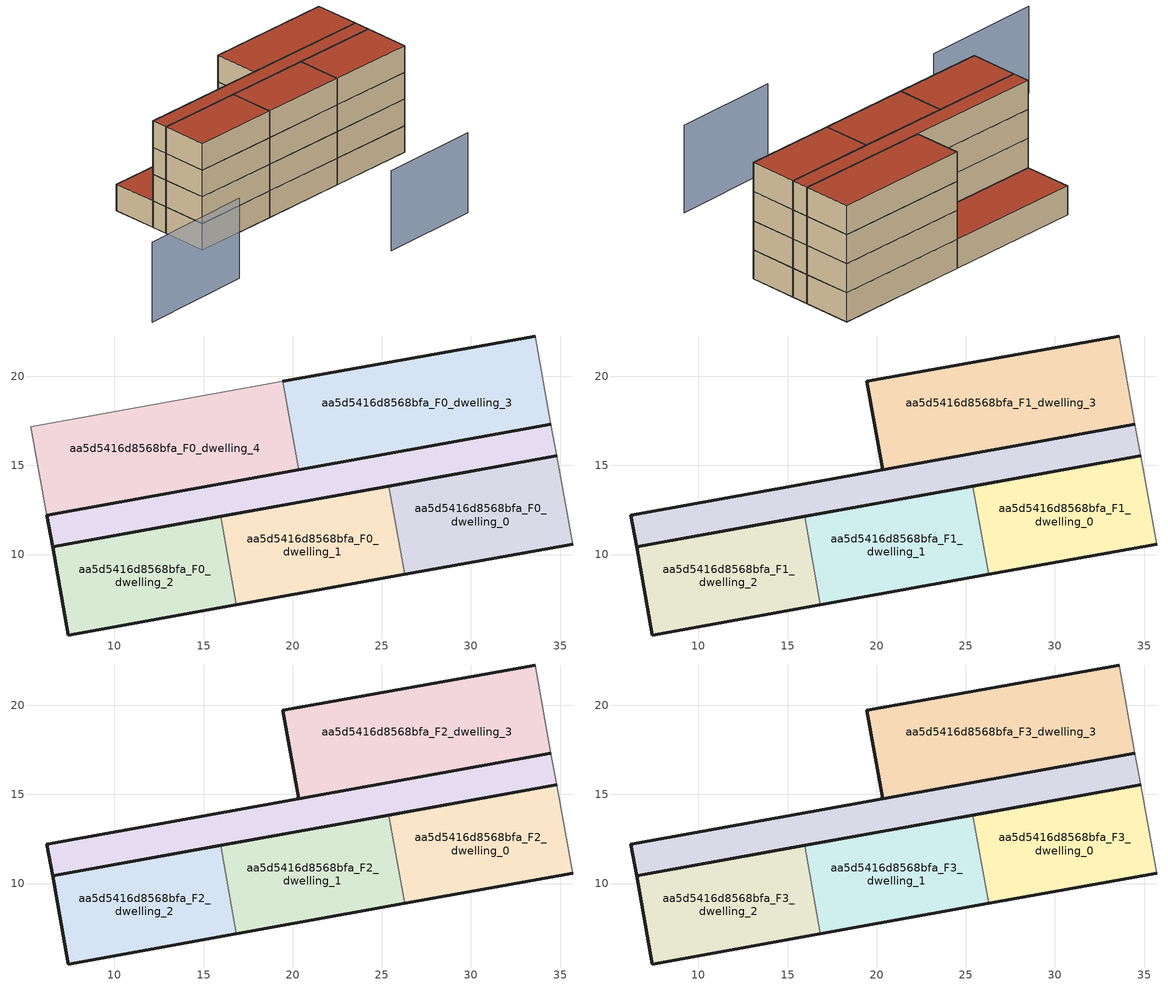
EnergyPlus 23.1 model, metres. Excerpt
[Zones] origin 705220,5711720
aa5d5416d8568bfa_F0_dwelling_0
 floor ground (EU_floor_Construction): 35.7,10.58 34.81,15.54 25.38,13.84 26.27,8.88 z0
 wall outside (EU_wall_Construction): 25.38,13.84 34.81,15.54 / 35.7,10.58 26.27,8.88 z0:3
 wall adiabatic (EU_wall_Construction): 34.81,15.54 35.7,10.58 z0:3
 wall to aa5d5416d8568bfa_F0_dwelling_1 (EU_wall_Construction): 26.27,8.88 25.38,13.84 z0:3
aa5d5416d8568bfa_F0_dwelling_1
 floor ground (EU_floor_Construction): 26.27,8.88 25.38,13.84 15.95,12.14 16.85,7.19 z0
 wall outside (EU_wall_Construction): 15.95,12.14 25.38,13.84 / 26.27,8.88 16.85,7.19 z0:3
 wall to aa5d5416d8568bfa_F0_dwelling_2 (EU_wall_Construction): 16.85,7.19 15.95,12.14 z0:3
aa5d5416d8568bfa_F0_dwelling_2
 floor ground (EU_floor_Construction): 16.85,7.19 15.95,12.14 6.53,10.44 7.42,5.49 z0
 wall outside (EU_wall_Construction): 16.85,7.19 7.42,5.49 6.53,10.44 15.95,12.14 z0:3
aa5d5416d8568bfa_F0_dwelling_3
 floor ground (EU_floor_Construction): 34.49,17.31 33.6,22.26 19.46,19.71 20.35,14.76 z0
 wall outside (EU_wall_Construction): 34.49,17.31 20.35,14.76 / 19.46,19.71 33.6,22.26 z0:3
 wall to aa5d5416d8568bfa_F0_dwelling_4 (EU_wall_Construction): 20.35,14.76 19.46,19.71 z0:3
 wall adiabatic (EU_wall_Construction): 33.6,22.26 34.49,17.31 z0:3
aa5d5416d8568bfa_F0_dwelling_4
 floor ground (EU_floor_Construction): 20.35,14.76 19.46,19.71 5.32,17.16 6.21,12.21 z0
 wall outside (EU_wall_Construction): 20.35,14.76 6.21,12.21 z0:3
 wall adiabatic (EU_wall_Construction): 6.21,12.21 5.32,17.16 19.46,19.71 z0:3
 roof outside (EU_roof_Construction): 19.46,19.71 20.35,14.76 6.21,12.21 5.32,17.16 z3
aa5d5416d8568bfa_F0_circulation
 floor ground (EU_floor_Construction): 34.81,15.54 34.49,17.31 6.21,12.21 6.53,10.44 z0
 wall outside (EU_wall_Construction): 34.81,15.54 6.53,10.44 6.21,12.21 34.49,17.31 z0:3
 wall adiabatic (EU_wall_Construction): 34.49,17.31 34.81,15.54 z0:3
aa5d5416d8568bfa_F1_dwelling_0
 floor to aa5d5416d8568bfa_F0_dwelling_0 (EU_floor_Construction): 35.7,10.58 34.81,15.54 25.38,13.84 26.27,8.88 z3
 wall outside (EU_wall_Construction): 25.38,13.84 34.81,15.54 / 35.7,10.58 26.27,8.88 z3:6
 wall adiabatic (EU_wall_Construction): 34.81,15.54 35.7,10.58 z3:6
 wall to aa5d5416d8568bfa_F1_dwelling_1 (EU_wall_Construction): 26.27,8.88 25.38,13.84 z3:6
aa5d5416d8568bfa_F1_dwelling_1
 floor to aa5d5416d8568bfa_F0_dwelling_1 (EU_floor_Construction): 26.27,8.88 25.38,13.84 15.95,12.14 16.85,7.19 z3
 wall outside (EU_wall_Construction): 15.95,12.14 25.38,13.84 / 26.27,8.88 16.85,7.19 z3:6
 wall to aa5d5416d8568bfa_F1_dwelling_2 (EU_wall_Construction): 16.85,7.19 15.95,12.14 z3:6
aa5d5416d8568bfa_F1_dwelling_2
 floor to aa5d5416d8568bfa_F0_dwelling_2 (EU_floor_Construction): 16.85,7.19 15.95,12.14 6.53,10.44 7.42,5.49 z3
 wall outside (EU_wall_Construction): 16.85,7.19 7.42,5.49 6.53,10.44 15.95,12.14 z3:6
aa5d5416d8568bfa_F1_dwelling_3
 floor to aa5d5416d8568bfa_F0_dwelling_3 (EU_floor_Construction): 34.49,17.31 33.6,22.26 19.46,19.71 20.35,14.76 z3
 wall outside (EU_wall_Construction): 34.49,17.31 20.35,14.76 19.46,19.71 33.6,22.26 z3:6
 wall adiabatic (EU_wall_Construction): 33.6,22.26 34.49,17.31 z3:6
aa5d5416d8568bfa_F1_circulation
 floor to aa5d5416d8568bfa_F0_circulation (EU_floor_Construction): 34.81,15.54 34.49,17.31 6.21,12.21 6.53,10.44 z3
 wall outside (EU_wall_Construction): 34.81,15.54 6.53,10.44 6.21,12.21 34.49,17.31 z3:6
 wall adiabatic (EU_wall_Construction): 34.49,17.31 34.81,15.54 z3:6
aa5d5416d8568bfa_F2_dwelling_0
 floor to aa5d5416d8568bfa_F1_dwelling_0 (EU_floor_Construction): 35.7,10.58 34.81,15.54 25.38,13.84 26.27,8.88 z6
 wall outside (EU_wall_Construction): 25.38,13.84 34.81,15.54 / 35.7,10.58 26.27,8.88 z6:9
 wall adiabatic (EU_wall_Construction): 34.81,15.54 35.7,10.58 z6:9
 wall to aa5d5416d8568bfa_F2_dwelling_1 (EU_wall_Construction): 26.27,8.88 25.38,13.84 z6:9
aa5d5416d8568bfa_F2_dwelling_1
 floor to aa5d5416d8568bfa_F1_dwelling_1 (EU_floor_Construction): 26.27,8.88 25.38,13.84 15.95,12.14 16.85,7.19 z6
 wall outside (EU_wall_Construction): 15.95,12.14 25.38,13.84 / 26.27,8.88 16.85,7.19 z6:9
 wall to aa5d5416d8568bfa_F2_dwelling_2 (EU_wall_Construction): 16.85,7.19 15.95,12.14 z6:9
aa5d5416d8568bfa_F2_dwelling_2
 floor to aa5d5416d8568bfa_F1_dwelling_2 (EU_floor_Construction): 16.85,7.19 15.95,12.14 6.53,10.44 7.42,5.49 z6
 wall outside (EU_wall_Construction): 16.85,7.19 7.42,5.49 6.53,10.44 15.95,12.14 z6:9
aa5d5416d8568bfa_F2_dwelling_3
 floor to aa5d5416d8568bfa_F1_dwelling_3 (EU_floor_Construction): 34.49,17.31 33.6,22.26 19.46,19.71 20.35,14.76 z6
 wall outside (EU_wall_Construction): 34.49,17.31 20.35,14.76 19.46,19.71 33.6,22.26 z6:9
 wall adiabatic (EU_wall_Construction): 33.6,22.26 34.49,17.31 z6:9
aa5d5416d8568bfa_F2_circulation
 floor to aa5d5416d8568bfa_F1_circulation (EU_floor_Construction): 34.81,15.54 34.49,17.31 6.21,12.21 6.53,10.44 z6
 wall outside (EU_wall_Construction): 34.81,15.54 6.53,10.44 6.21,12.21 34.49,17.31 z6:9
 wall adiabatic (EU_wall_Construction): 34.49,17.31 34.81,15.54 z6:9
aa5d5416d8568bfa_F3_dwelling_0
 floor to aa5d5416d8568bfa_F2_dwelling_0 (EU_floor_Construction): 35.7,10.58 34.81,15.54 25.38,13.84 26.27,8.88 z9
 wall outside (EU_wall_Construction): 25.38,13.84 34.81,15.54 / 35.7,10.58 26.27,8.88 z9:12
 wall adiabatic (EU_wall_Construction): 34.81,15.54 35.7,10.58 z9:12
 wall to aa5d5416d8568bfa_F3_dwelling_1 (EU_wall_Construction): 26.27,8.88 25.38,13.84 z9:12
 roof outside (EU_roof_Construction): 34.81,15.54 35.7,10.58 26.27,8.88 25.38,13.84 z12
aa5d5416d8568bfa_F3_dwelling_1
 floor to aa5d5416d8568bfa_F2_dwelling_1 (EU_floor_Construction): 26.27,8.88 25.38,13.84 15.95,12.14 16.85,7.19 z9
 wall outside (EU_wall_Construction): 15.95,12.14 25.38,13.84 / 26.27,8.88 16.85,7.19 z9:12
 wall to aa5d5416d8568bfa_F3_dwelling_2 (EU_wall_Construction): 16.85,7.19 15.95,12.14 z9:12
 roof outside (EU_roof_Construction): 25.38,13.84 26.27,8.88 16.85,7.19 15.95,12.14 z12
aa5d5416d8568bfa_F3_dwelling_2
 floor to aa5d5416d8568bfa_F2_dwelling_2 (EU_floor_Construction): 16.85,7.19 15.95,12.14 6.53,10.44 7.42,5.49 z9
 wall outside (EU_wall_Construction): 16.85,7.19 7.42,5.49 6.53,10.44 15.95,12.14 z9:12
 roof outside (EU_roof_Construction): 15.95,12.14 16.85,7.19 7.42,5.49 6.53,10.44 z12
aa5d5416d8568bfa_F3_dwelling_3
 floor to aa5d5416d8568bfa_F2_dwelling_3 (EU_floor_Construction): 34.49,17.31 33.6,22.26 19.46,19.71 20.35,14.76 z9
 wall outside (EU_wall_Construction): 34.49,17.31 20.35,14.76 19.46,19.71 33.6,22.26 z9:12
 wall adiabatic (EU_wall_Construction): 33.6,22.26 34.49,17.31 z9:12
 roof outside (EU_roof_Construction): 33.6,22.26 34.49,17.31 20.35,14.76 19.46,19.71 z12
aa5d5416d8568bfa_F3_circulation
 floor to aa5d5416d8568bfa_F2_circulation (EU_floor_Construction): 34.81,15.54 34.49,17.31 6.21,12.21 6.53,10.44 z9
 wall outside (EU_wall_Construction): 34.81,15.54 6.53,10.44 6.21,12.21 34.49,17.31 z9:12
 wall adiabatic (EU_wall_Construction): 34.49,17.31 34.81,15.54 z9:12
 roof outside (EU_roof_Construction): 34.49,17.31 34.81,15.54 6.53,10.44 6.21,12.21 z12
shading: -5.35,-3.91 6.97,-1.47 / 22.61,-5.52 33.43,-3.37 z0:9
[Building]
EU S2 Campaign: North Axis=0; Terrain=City; Solar Distribution=FullExterior
[Site:Location]
London: Latitude=51.5; Longitude=-0.5; Time Zone=0; Elevation=25
[SizingPeriod:WeatherFileDays]
AnnualSizingPeriod: Begin Month=1; Begin Day of Month=1; End Month=12; End Day of Month=31; Day of Week for Start Day=Monday; Use Weather File Daylight Saving Period=No; Use Weather File Rain and Snow Indicators=No
[MATERIAL]
EU_InternalMass_Material: Roughness=MediumRough; Thickness=0.1; Conductivity=1; Density=1800; Specific Heat=900; Thermal Absorptance=0.9; Solar Absorptance=0.7; Visible Absorptance=0.7
[MATERIAL:NOMASS] Roughness=MediumRough; Thermal Absorptance=0.9; Solar Absorptance=0.7; Visible Absorptance=0.7
Name | Thermal Resistance
EU_wall_NoMass | 1.04674
EU_roof_NoMass | 4.32442
EU_floor_NoMass | 2.04616
[CONSTRUCTION]
EU_wall_Construction: EU_wall_NoMass
EU_roof_Construction: EU_roof_NoMass
EU_floor_Construction: EU_floor_NoMass
EU_InternalMass_Construction: EU_InternalMass_Material
[ZONE] Type=1; Multiplier=1; Ceiling Height=autocalculate; Floor Area=autocalculate; Part of Total Floor Area=Yes
Name | Volume
aa5d5416d8568bfa_F0_dwelling_0; aa5d5416d8568bfa_F1_dwelling_0; aa5d5416d8568bfa_F2_dwelling_0; aa5d5416d8568bfa_F3_dwelling_0; aa5d5416d8568bfa_F0_dwelling_2; aa5d5416d8568bfa_F1_dwelling_2; aa5d5416d8568bfa_F2_dwelling_2; aa5d5416d8568bfa_F3_dwelling_2 | 144.576
aa5d5416d8568bfa_F0_dwelling_1; aa5d5416d8568bfa_F1_dwelling_1; aa5d5416d8568bfa_F2_dwelling_1; aa5d5416d8568bfa_F3_dwelling_1 | 144.577
aa5d5416d8568bfa_F0_dwelling_3; aa5d5416d8568bfa_F1_dwelling_3; aa5d5416d8568bfa_F2_dwelling_3; aa5d5416d8568bfa_F3_dwelling_3 | 216.865
aa5d5416d8568bfa_F0_dwelling_4 | 216.884
aa5d5416d8568bfa_F0_circulation; aa5d5416d8568bfa_F1_circulation; aa5d5416d8568bfa_F2_circulation; aa5d5416d8568bfa_F3_circulation | 155.188
[INTERNALMASS] Construction=EU_InternalMass_Construction
Name | Zone or ZoneList | Surface Area
aa5d5416d8568bfa_F0_dwelling_0_EU_InternalMass | aa5d5416d8568bfa_F0_dwelling_0 | 48.1913
aa5d5416d8568bfa_F0_dwelling_1_EU_InternalMass | aa5d5416d8568bfa_F0_dwelling_1 | 48.1913
aa5d5416d8568bfa_F0_dwelling_2_EU_InternalMass | aa5d5416d8568bfa_F0_dwelling_2 | 48.1913
aa5d5416d8568bfa_F0_dwelling_3_EU_InternalMass | aa5d5416d8568bfa_F0_dwelling_3 | 72.2898
aa5d5416d8568bfa_F0_dwelling_4_EU_InternalMass | aa5d5416d8568bfa_F0_dwelling_4 | 72.2898
aa5d5416d8568bfa_F1_dwelling_0_EU_InternalMass | aa5d5416d8568bfa_F1_dwelling_0 | 72.287
aa5d5416d8568bfa_F1_dwelling_1_EU_InternalMass | aa5d5416d8568bfa_F1_dwelling_1 | 72.287
aa5d5416d8568bfa_F1_dwelling_2_EU_InternalMass | aa5d5416d8568bfa_F1_dwelling_2 | 72.2898
aa5d5416d8568bfa_F1_dwelling_3_EU_InternalMass | aa5d5416d8568bfa_F1_dwelling_3 | 72.2898
aa5d5416d8568bfa_F2_dwelling_0_EU_InternalMass | aa5d5416d8568bfa_F2_dwelling_0 | 72.287
aa5d5416d8568bfa_F2_dwelling_1_EU_InternalMass | aa5d5416d8568bfa_F2_dwelling_1 | 72.287
aa5d5416d8568bfa_F2_dwelling_2_EU_InternalMass | aa5d5416d8568bfa_F2_dwelling_2 | 72.2898
aa5d5416d8568bfa_F2_dwelling_3_EU_InternalMass | aa5d5416d8568bfa_F2_dwelling_3 | 72.2898
aa5d5416d8568bfa_F3_dwelling_0_EU_InternalMass | aa5d5416d8568bfa_F3_dwelling_0 | 72.287
aa5d5416d8568bfa_F3_dwelling_1_EU_InternalMass | aa5d5416d8568bfa_F3_dwelling_1 | 72.287
aa5d5416d8568bfa_F3_dwelling_2_EU_InternalMass | aa5d5416d8568bfa_F3_dwelling_2 | 72.2898
aa5d5416d8568bfa_F3_dwelling_3_EU_InternalMass | aa5d5416d8568bfa_F3_dwelling_3 | 72.2898
[OTHEREQUIPMENT] Fuel Type=Electricity; Design Level Calculation Method=Watts/Area; Power per Zone Floor Area=1; Fraction Latent=0; Fraction Radiant=0; Fraction Lost=0; Carbon Dioxide Generation Rate=0; EndUse Subcategory=EU_Step8_InternalGains
Name | Zone or ZoneList or Space or SpaceList | Schedule
EU_Step8_InternalGain_aa5d5416d8568bfa_F0_dwelling_0_f000 | aa5d5416d8568bfa_F0_dwelling_0 | EU_Step8_GainSchedule_aa5d5416d8568bfa_F0_dwelling_0_f000
EU_Step8_InternalGain_aa5d5416d8568bfa_F0_dwelling_1_f000 | aa5d5416d8568bfa_F0_dwelling_1 | EU_Step8_GainSchedule_aa5d5416d8568bfa_F0_dwelling_1_f000
EU_Step8_InternalGain_aa5d5416d8568bfa_F0_dwelling_2_f000 | aa5d5416d8568bfa_F0_dwelling_2 | EU_Step8_GainSchedule_aa5d5416d8568bfa_F0_dwelling_2_f000
EU_Step8_InternalGain_aa5d5416d8568bfa_F0_dwelling_3_f000 | aa5d5416d8568bfa_F0_dwelling_3 | EU_Step8_GainSchedule_aa5d5416d8568bfa_F0_dwelling_3_f000
EU_Step8_InternalGain_aa5d5416d8568bfa_F0_dwelling_4_f000 | aa5d5416d8568bfa_F0_dwelling_4 | EU_Step8_GainSchedule_aa5d5416d8568bfa_F0_dwelling_4_f000
EU_Step8_InternalGain_aa5d5416d8568bfa_F1_dwelling_0_f000 | aa5d5416d8568bfa_F1_dwelling_0 | EU_Step8_GainSchedule_aa5d5416d8568bfa_F1_dwelling_0_f000
EU_Step8_InternalGain_aa5d5416d8568bfa_F1_dwelling_1_f000 | aa5d5416d8568bfa_F1_dwelling_1 | EU_Step8_GainSchedule_aa5d5416d8568bfa_F1_dwelling_1_f000
EU_Step8_InternalGain_aa5d5416d8568bfa_F1_dwelling_2_f000 | aa5d5416d8568bfa_F1_dwelling_2 | EU_Step8_GainSchedule_aa5d5416d8568bfa_F1_dwelling_2_f000
EU_Step8_InternalGain_aa5d5416d8568bfa_F1_dwelling_3_f000 | aa5d5416d8568bfa_F1_dwelling_3 | EU_Step8_GainSchedule_aa5d5416d8568bfa_F1_dwelling_3_f000
EU_Step8_InternalGain_aa5d5416d8568bfa_F2_dwelling_0_f000 | aa5d5416d8568bfa_F2_dwelling_0 | EU_Step8_GainSchedule_aa5d5416d8568bfa_F2_dwelling_0_f000
EU_Step8_InternalGain_aa5d5416d8568bfa_F2_dwelling_1_f000 | aa5d5416d8568bfa_F2_dwelling_1 | EU_Step8_GainSchedule_aa5d5416d8568bfa_F2_dwelling_1_f000
EU_Step8_InternalGain_aa5d5416d8568bfa_F2_dwelling_2_f000 | aa5d5416d8568bfa_F2_dwelling_2 | EU_Step8_GainSchedule_aa5d5416d8568bfa_F2_dwelling_2_f000
EU_Step8_InternalGain_aa5d5416d8568bfa_F2_dwelling_3_f000 | aa5d5416d8568bfa_F2_dwelling_3 | EU_Step8_GainSchedule_aa5d5416d8568bfa_F2_dwelling_3_f000
EU_Step8_InternalGain_aa5d5416d8568bfa_F3_dwelling_0_f000 | aa5d5416d8568bfa_F3_dwelling_0 | EU_Step8_GainSchedule_aa5d5416d8568bfa_F3_dwelling_0_f000
EU_Step8_InternalGain_aa5d5416d8568bfa_F3_dwelling_1_f000 | aa5d5416d8568bfa_F3_dwelling_1 | EU_Step8_GainSchedule_aa5d5416d8568bfa_F3_dwelling_1_f000
EU_Step8_InternalGain_aa5d5416d8568bfa_F3_dwelling_2_f000 | aa5d5416d8568bfa_F3_dwelling_2 | EU_Step8_GainSchedule_aa5d5416d8568bfa_F3_dwelling_2_f000
EU_Step8_InternalGain_aa5d5416d8568bfa_F3_dwelling_3_f000 | aa5d5416d8568bfa_F3_dwelling_3 | EU_Step8_GainSchedule_aa5d5416d8568bfa_F3_dwelling_3_f000
[ZONEINFILTRATION:DESIGNFLOWRATE] Schedule=EU_AlwaysOn; Design Flow Rate Calculation Method=Flow/Area; Flow Rate per Floor Area=0.0005; Constant Term Coefficient=1; Temperature Term Coefficient=0; Velocity Term Coefficient=0; Velocity Squared Term Coefficient=0
Name | Zone or ZoneList or Space or SpaceList
EU_Circulation_Infiltration_aa5d5416d8568bfa_F0_circulation | aa5d5416d8568bfa_F0_circulation
EU_Circulation_Infiltration_aa5d5416d8568bfa_F1_circulation | aa5d5416d8568bfa_F1_circulation
EU_Circulation_Infiltration_aa5d5416d8568bfa_F2_circulation | aa5d5416d8568bfa_F2_circulation
EU_Circulation_Infiltration_aa5d5416d8568bfa_F3_circulation | aa5d5416d8568bfa_F3_circulation
[ZONEVENTILATION:DESIGNFLOWRATE] Schedule=EU_AlwaysOn; Design Flow Rate Calculation Method=AirChanges/Hour; Air Changes per Hour=0.488719; Ventilation Type=Natural; Fan Pressure Rise=0; Fan Total Efficiency=1; Constant Term Coefficient=1; Temperature Term Coefficient=0; Velocity Term Coefficient=0; Velocity Squared Term Coefficient=0; Minimum Indoor Temperature=-100; Maximum Indoor Temperature=100; Delta Temperature=-100; Minimum Outdoor Temperature=-100; Maximum Outdoor Temperature=100; Maximum Wind Speed=40
Name | Zone or ZoneList or Space or SpaceList
EU_ConstantAir_aa5d5416d8568bfa_F0_dwelling_0 | aa5d5416d8568bfa_F0_dwelling_0
EU_ConstantAir_aa5d5416d8568bfa_F0_dwelling_1 | aa5d5416d8568bfa_F0_dwelling_1
EU_ConstantAir_aa5d5416d8568bfa_F0_dwelling_2 | aa5d5416d8568bfa_F0_dwelling_2
EU_ConstantAir_aa5d5416d8568bfa_F0_dwelling_3 | aa5d5416d8568bfa_F0_dwelling_3
EU_ConstantAir_aa5d5416d8568bfa_F0_dwelling_4 | aa5d5416d8568bfa_F0_dwelling_4
EU_ConstantAir_aa5d5416d8568bfa_F1_dwelling_0 | aa5d5416d8568bfa_F1_dwelling_0
EU_ConstantAir_aa5d5416d8568bfa_F1_dwelling_1 | aa5d5416d8568bfa_F1_dwelling_1
EU_ConstantAir_aa5d5416d8568bfa_F1_dwelling_2 | aa5d5416d8568bfa_F1_dwelling_2
EU_ConstantAir_aa5d5416d8568bfa_F1_dwelling_3 | aa5d5416d8568bfa_F1_dwelling_3
EU_ConstantAir_aa5d5416d8568bfa_F2_dwelling_0 | aa5d5416d8568bfa_F2_dwelling_0
EU_ConstantAir_aa5d5416d8568bfa_F2_dwelling_1 | aa5d5416d8568bfa_F2_dwelling_1
EU_ConstantAir_aa5d5416d8568bfa_F2_dwelling_2 | aa5d5416d8568bfa_F2_dwelling_2
EU_ConstantAir_aa5d5416d8568bfa_F2_dwelling_3 | aa5d5416d8568bfa_F2_dwelling_3
EU_ConstantAir_aa5d5416d8568bfa_F3_dwelling_0 | aa5d5416d8568bfa_F3_dwelling_0
EU_ConstantAir_aa5d5416d8568bfa_F3_dwelling_1 | aa5d5416d8568bfa_F3_dwelling_1
EU_ConstantAir_aa5d5416d8568bfa_F3_dwelling_2 | aa5d5416d8568bfa_F3_dwelling_2
EU_ConstantAir_aa5d5416d8568bfa_F3_dwelling_3 | aa5d5416d8568bfa_F3_dwelling_3
[HVACTEMPLATE:THERMOSTAT] Constant Heating Setpoint=20; Constant Cooling Setpoint=50
EU_HeatOnly_aa5d5416d8568bfa_F0_dwelling_0; EU_HeatOnly_aa5d5416d8568bfa_F0_dwelling_1; EU_HeatOnly_aa5d5416d8568bfa_F0_dwelling_2; EU_HeatOnly_aa5d5416d8568bfa_F0_dwelling_3; EU_HeatOnly_aa5d5416d8568bfa_F0_dwelling_4; EU_HeatOnly_aa5d5416d8568bfa_F1_dwelling_0; EU_HeatOnly_aa5d5416d8568bfa_F1_dwelling_1; EU_HeatOnly_aa5d5416d8568bfa_F1_dwelling_2; EU_HeatOnly_aa5d5416d8568bfa_F1_dwelling_3; EU_HeatOnly_aa5d5416d8568bfa_F2_dwelling_0; EU_HeatOnly_aa5d5416d8568bfa_F2_dwelling_1; EU_HeatOnly_aa5d5416d8568bfa_F2_dwelling_2; EU_HeatOnly_aa5d5416d8568bfa_F2_dwelling_3; EU_HeatOnly_aa5d5416d8568bfa_F3_dwelling_0; EU_HeatOnly_aa5d5416d8568bfa_F3_dwelling_1; EU_HeatOnly_aa5d5416d8568bfa_F3_dwelling_2; EU_HeatOnly_aa5d5416d8568bfa_F3_dwelling_3
[HVACTEMPLATE:ZONE:IDEALLOADSAIRSYSTEM] System Availability Schedule=EU_AlwaysOn; Maximum Heating Supply Air Temperature=50; Minimum Cooling Supply Air Temperature=13; Maximum Heating Supply Air Humidity Ratio=0.0156; Minimum Cooling Supply Air Humidity Ratio=0.0077; Heating Limit=NoLimit; Cooling Limit=NoLimit; Heating Availability Schedule=EU_AlwaysOn; Cooling Availability Schedule=EU_CoolingOff; Dehumidification Control Type=ConstantSensibleHeatRatio; Cooling Sensible Heat Ratio=0.7; Dehumidification Setpoint=60; Humidification Control Type=None; Humidification Setpoint=30; Outdoor Air Method=None; Outdoor Air Flow Rate per Person=0.00944; Outdoor Air Flow Rate per Zone Floor Area=0; Outdoor Air Flow Rate per Zone=0; Demand Controlled Ventilation Type=None; Outdoor Air Economizer Type=NoEconomizer; Heat Recovery Type=None; Sensible Heat Recovery Effectiveness=0.7; Latent Heat Recovery Effectiveness=0.65
Name | Template Thermostat
aa5d5416d8568bfa_F0_dwelling_0 | EU_HeatOnly_aa5d5416d8568bfa_F0_dwelling_0
aa5d5416d8568bfa_F0_dwelling_1 | EU_HeatOnly_aa5d5416d8568bfa_F0_dwelling_1
aa5d5416d8568bfa_F0_dwelling_2 | EU_HeatOnly_aa5d5416d8568bfa_F0_dwelling_2
aa5d5416d8568bfa_F0_dwelling_3 | EU_HeatOnly_aa5d5416d8568bfa_F0_dwelling_3
aa5d5416d8568bfa_F0_dwelling_4 | EU_HeatOnly_aa5d5416d8568bfa_F0_dwelling_4
aa5d5416d8568bfa_F1_dwelling_0 | EU_HeatOnly_aa5d5416d8568bfa_F1_dwelling_0
aa5d5416d8568bfa_F1_dwelling_1 | EU_HeatOnly_aa5d5416d8568bfa_F1_dwelling_1
aa5d5416d8568bfa_F1_dwelling_2 | EU_HeatOnly_aa5d5416d8568bfa_F1_dwelling_2
aa5d5416d8568bfa_F1_dwelling_3 | EU_HeatOnly_aa5d5416d8568bfa_F1_dwelling_3
aa5d5416d8568bfa_F2_dwelling_0 | EU_HeatOnly_aa5d5416d8568bfa_F2_dwelling_0
aa5d5416d8568bfa_F2_dwelling_1 | EU_HeatOnly_aa5d5416d8568bfa_F2_dwelling_1
aa5d5416d8568bfa_F2_dwelling_2 | EU_HeatOnly_aa5d5416d8568bfa_F2_dwelling_2
aa5d5416d8568bfa_F2_dwelling_3 | EU_HeatOnly_aa5d5416d8568bfa_F2_dwelling_3
aa5d5416d8568bfa_F3_dwelling_0 | EU_HeatOnly_aa5d5416d8568bfa_F3_dwelling_0
aa5d5416d8568bfa_F3_dwelling_1 | EU_HeatOnly_aa5d5416d8568bfa_F3_dwelling_1
aa5d5416d8568bfa_F3_dwelling_2 | EU_HeatOnly_aa5d5416d8568bfa_F3_dwelling_2
aa5d5416d8568bfa_F3_dwelling_3 | EU_HeatOnly_aa5d5416d8568bfa_F3_dwelling_3
[SIZING:ZONE] Zone Cooling Design Supply Air Temperature Input Method=SupplyAirTemperature; Zone Cooling Design Supply Air Temperature=13; Zone Heating Design Supply Air Temperature Input Method=SupplyAirTemperature; Zone Heating Design Supply Air Temperature=50; Zone Cooling Design Supply Air Humidity Ratio=0.008; Zone Heating Design Supply Air Humidity Ratio=0.008; Cooling Design Air Flow Method=DesignDay; Cooling Design Air Flow Rate=0; Cooling Minimum Air Flow per Zone Floor Area=0.000762; Cooling Minimum Air Flow=0; Cooling Minimum Air Flow Fraction=0.2; Heating Design Air Flow Method=DesignDay; Heating Design Air Flow Rate=0; Heating Maximum Air Flow per Zone Floor Area=0.002032; Heating Maximum Air Flow=0.141576; Heating Maximum Air Flow Fraction=0.3; Account for Dedicated Outdoor Air System=No; Dedicated Outdoor Air System Control Strategy=NeutralSupplyAir; Dedicated Outdoor Air Low Setpoint Temperature for Design=autosize; Dedicated Outdoor Air High Setpoint Temperature for Design=autosize; Zone Load Sizing Method=Sensible Load Only No Latent Load; Zone Latent Cooling Design Supply Air Humidity Ratio Input Method=HumidityRatioDifference; Zone Cooling Design Supply Air Humidity Ratio Difference=0.005; Zone Latent Heating Design Supply Air Humidity Ratio Input Method=HumidityRatioDifference; Zone Humidification Design Supply Air Humidity Ratio Difference=0.005
aa5d5416d8568bfa_F0_dwelling_0; aa5d5416d8568bfa_F0_dwelling_1; aa5d5416d8568bfa_F0_dwelling_2; aa5d5416d8568bfa_F0_dwelling_3; aa5d5416d8568bfa_F0_dwelling_4; aa5d5416d8568bfa_F1_dwelling_0; aa5d5416d8568bfa_F1_dwelling_1; aa5d5416d8568bfa_F1_dwelling_2; aa5d5416d8568bfa_F1_dwelling_3; aa5d5416d8568bfa_F2_dwelling_0; aa5d5416d8568bfa_F2_dwelling_1; aa5d5416d8568bfa_F2_dwelling_2; aa5d5416d8568bfa_F2_dwelling_3; aa5d5416d8568bfa_F3_dwelling_0; aa5d5416d8568bfa_F3_dwelling_1; aa5d5416d8568bfa_F3_dwelling_2; aa5d5416d8568bfa_F3_dwelling_3
[SCHEDULE:CONSTANT]
Name | Hourly Value
EU_AlwaysOn | 1
EU_CoolingOff | 0
[SCHEDULE:FILE] Column Number=1; Rows to Skip at Top=0; Number of Hours of Data=8760; Column Separator=Comma; Interpolate to Timestep=No; Minutes per Item=60; Adjust Schedule for Daylight Savings=Yes
Name | File
EU_Step8_GainSchedule_aa5d5416d8568bfa_F0_dwelling_0_f000 | ../../schedules/aa5d5416d8568bfa/aa5d5416d8568bfa_F0_dwelling_0_f000_gain.csv
EU_Step8_GainSchedule_aa5d5416d8568bfa_F0_dwelling_1_f000 | ../../schedules/aa5d5416d8568bfa/aa5d5416d8568bfa_F0_dwelling_1_f000_gain.csv
EU_Step8_GainSchedule_aa5d5416d8568bfa_F0_dwelling_2_f000 | ../../schedules/aa5d5416d8568bfa/aa5d5416d8568bfa_F0_dwelling_2_f000_gain.csv
EU_Step8_GainSchedule_aa5d5416d8568bfa_F0_dwelling_3_f000 | ../../schedules/aa5d5416d8568bfa/aa5d5416d8568bfa_F0_dwelling_3_f000_gain.csv
EU_Step8_GainSchedule_aa5d5416d8568bfa_F0_dwelling_4_f000 | ../../schedules/aa5d5416d8568bfa/aa5d5416d8568bfa_F0_dwelling_4_f000_gain.csv
EU_Step8_GainSchedule_aa5d5416d8568bfa_F1_dwelling_0_f000 | ../../schedules/aa5d5416d8568bfa/aa5d5416d8568bfa_F1_dwelling_0_f000_gain.csv
EU_Step8_GainSchedule_aa5d5416d8568bfa_F1_dwelling_1_f000 | ../../schedules/aa5d5416d8568bfa/aa5d5416d8568bfa_F1_dwelling_1_f000_gain.csv
EU_Step8_GainSchedule_aa5d5416d8568bfa_F1_dwelling_2_f000 | ../../schedules/aa5d5416d8568bfa/aa5d5416d8568bfa_F1_dwelling_2_f000_gain.csv
EU_Step8_GainSchedule_aa5d5416d8568bfa_F1_dwelling_3_f000 | ../../schedules/aa5d5416d8568bfa/aa5d5416d8568bfa_F1_dwelling_3_f000_gain.csv
EU_Step8_GainSchedule_aa5d5416d8568bfa_F2_dwelling_0_f000 | ../../schedules/aa5d5416d8568bfa/aa5d5416d8568bfa_F2_dwelling_0_f000_gain.csv
EU_Step8_GainSchedule_aa5d5416d8568bfa_F2_dwelling_1_f000 | ../../schedules/aa5d5416d8568bfa/aa5d5416d8568bfa_F2_dwelling_1_f000_gain.csv
EU_Step8_GainSchedule_aa5d5416d8568bfa_F2_dwelling_2_f000 | ../../schedules/aa5d5416d8568bfa/aa5d5416d8568bfa_F2_dwelling_2_f000_gain.csv
EU_Step8_GainSchedule_aa5d5416d8568bfa_F2_dwelling_3_f000 | ../../schedules/aa5d5416d8568bfa/aa5d5416d8568bfa_F2_dwelling_3_f000_gain.csv
EU_Step8_GainSchedule_aa5d5416d8568bfa_F3_dwelling_0_f000 | ../../schedules/aa5d5416d8568bfa/aa5d5416d8568bfa_F3_dwelling_0_f000_gain.csv
EU_Step8_GainSchedule_aa5d5416d8568bfa_F3_dwelling_1_f000 | ../../schedules/aa5d5416d8568bfa/aa5d5416d8568bfa_F3_dwelling_1_f000_gain.csv
EU_Step8_GainSchedule_aa5d5416d8568bfa_F3_dwelling_2_f000 | ../../schedules/aa5d5416d8568bfa/aa5d5416d8568bfa_F3_dwelling_2_f000_gain.csv
EU_Step8_GainSchedule_aa5d5416d8568bfa_F3_dwelling_3_f000 | ../../schedules/aa5d5416d8568bfa/aa5d5416d8568bfa_F3_dwelling_3_f000_gain.csv
